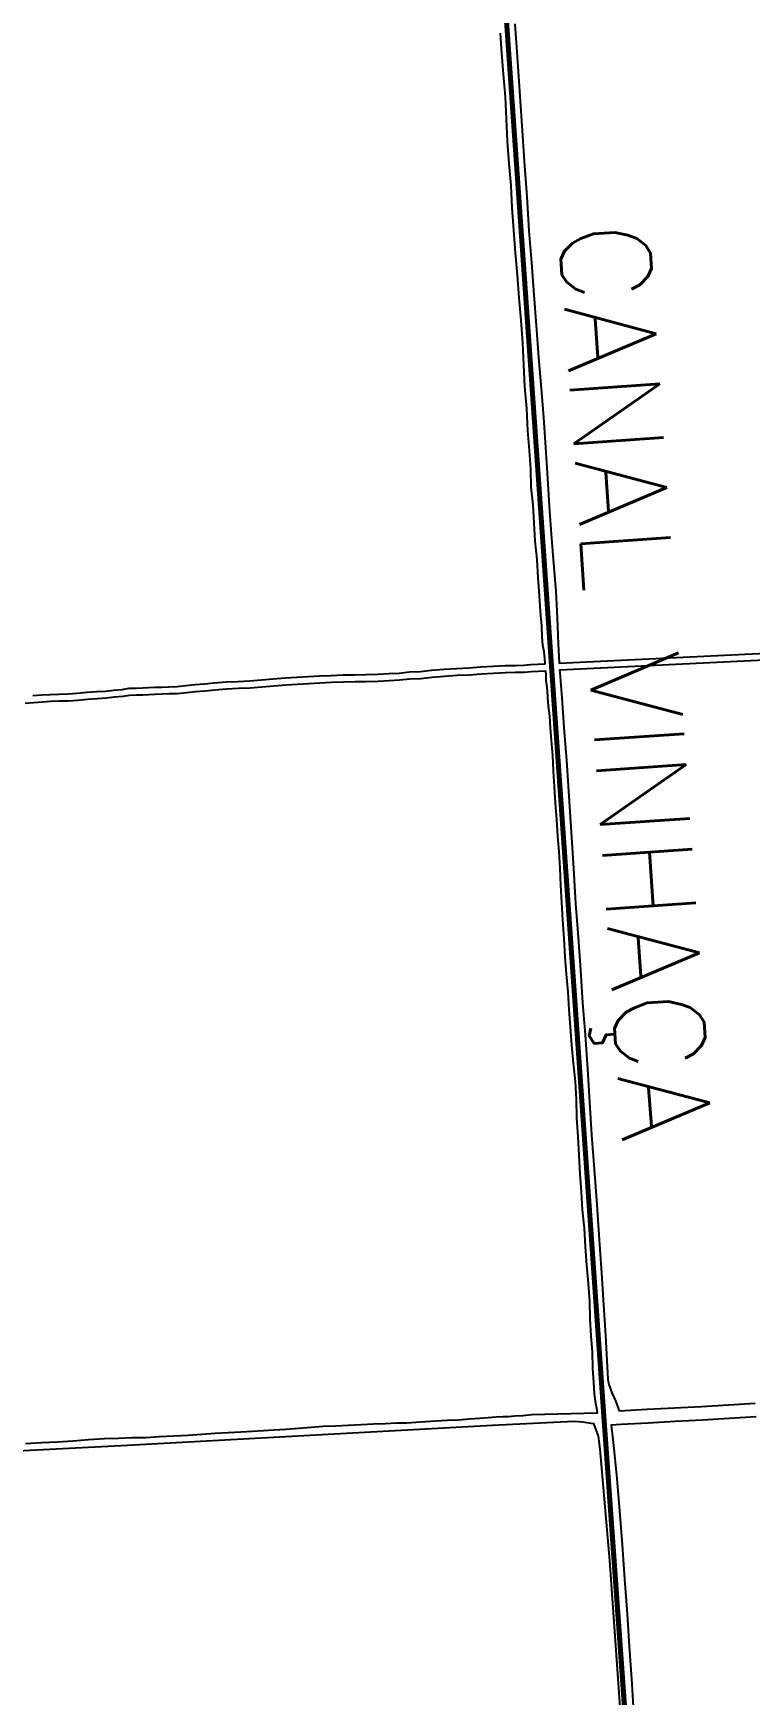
# Model space of a CAD drawing. Extents: x 737683 to 746083, y 7801653 to 7813533.
# Drawn here: x 739213 to 739627, y 7806727 to 7807688 of the extents above; entities that cross this region are included whole.
import ezdxf

# ---------------------------------------------------------------- set-up
doc = ezdxf.new("R2010")
doc.units = 0
doc.header["$MEASUREMENT"] = 0
for name, color, linetype in [('0114000479140', 5, 'Continuous'), ('0114000479141', 5, 'Continuous'), ('0114000479150', 5, 'Continuous'), ('0114000479152', 5, 'Continuous'), ('0114000479196', 5, 'Continuous'), ('0114000479197', 5, 'Continuous'), ('CANAL VINHAÇA', 7, 'Continuous')]:
    doc.layers.add(name, color=color, linetype=linetype)
doc.layers.add('TEXTO_DIVERSOS', color=7, linetype='Continuous', lineweight=5)
doc.styles.add('ROMANS', font='romans')

msp = doc.modelspace()

# ---------------------------------------------------------------- linework, layer by layer
at = {"layer": '0114000479140', "linetype": 'ByBlock'}
msp.add_lwpolyline([(739212.53, 7807304.8), (739217.79, 7807305.17), (739222.55, 7807305.44), (739227.4, 7807305.6), (739232.61, 7807305.75), (739238.1, 7807306.11), (739243.76, 7807306.7), (739249.38, 7807307.07), (739254.56, 7807307.33), (739259.26, 7807307.93), (739264.06, 7807308.3), (739268.09, 7807308.92), (739272.21, 7807309.09), (739275.87, 7807309.15), (739279.4, 7807309.32), (739282.98, 7807309.5), (739287.07, 7807309.66), (739291.07, 7807309.83), (739295.82, 7807309.99), (739300.9, 7807310.57), (739306.2, 7807311.06), (739311.75, 7807311.43), (739317.39, 7807312.01), (739324.16, 7807312.59), (739331.03, 7807312.94), (739337.81, 7807313.18), (739344.58, 7807313.75), (739351.41, 7807314.32), (739358.56, 7807314.89), (739365.09, 7807315.36), (739371.82, 7807315.71), (739378.22, 7807316.07), (739385.05, 7807316.42), (739391.9, 7807316.66), (739398.73, 7807316.79), (739405.13, 7807316.93), (739411.91, 7807317.06), (739418.26, 7807317.41), (739424.2, 7807317.77), (739430.2, 7807318.36), (739436.57, 7807318.6), (739442.94, 7807319.4), (739450.24, 7807319.97), (739457.51, 7807320.42), (739464.62, 7807320.77), (739471.44, 7807321.34), (739478.71, 7807321.69), (739485.55, 7807322.04), (739491.57, 7807322.18), (739496.32, 7807322.23), (739500.26, 7807322.61), (739508.77, 7807323.09), (739508.45, 7807326.27), (739508.08, 7807330.04), (739507.4, 7807333.81), (739507.05, 7807338.69), (739506.71, 7807345.01), (739505.99, 7807353.32), (739505.38, 7807362.63), (739504.68, 7807372.72), (739504.09, 7807383.36), (739502.98, 7807394.12), (739502.39, 7807404.65), (739501.69, 7807415.07), (739500.57, 7807425.16), (739500.39, 7807435.57), (739499.7, 7807446.32), (739498.71, 7807457.97), (739498.04, 7807470.6), (739496.95, 7807483.35), (739496.39, 7807495.98), (739495.72, 7807508.73), (739494.75, 7807521.81), (739493.67, 7807534.67), (739492.69, 7807547.86), (739491.61, 7807560.72), (739490.63, 7807573.8), (739489.65, 7807586.77), (739488.99, 7807599.63), (739487.9, 7807612.27), (739486.93, 7807625.24), (739486.26, 7807638.1), (739485.7, 7807650.95), (739484.62, 7807663.92), (739483.63, 7807676.12), (739482.95, 7807687.76)], dxfattribs=at)
at = {"layer": '0114000479141', "linetype": 'ByBlock'}
msp.add_lwpolyline([(739208.05, 7807300.43), (739212.82, 7807300.81), (739218.05, 7807301.18), (739222.73, 7807301.44), (739227.53, 7807301.6), (739232.8, 7807301.75), (739238.44, 7807302.12), (739244.1, 7807302.71), (739249.61, 7807303.08), (739254.91, 7807303.34), (739259.67, 7807303.95), (739264.52, 7807304.32), (739268.47, 7807304.93), (739272.32, 7807305.09), (739276, 7807305.15), (739279.6, 7807305.33), (739283.16, 7807305.5), (739287.24, 7807305.67), (739291.22, 7807305.83), (739296.11, 7807305.99), (739301.31, 7807306.59), (739306.51, 7807307.07), (739312.08, 7807307.44), (739317.77, 7807308.03), (739324.43, 7807308.6), (739331.2, 7807308.95), (739338.05, 7807309.19), (739344.92, 7807309.77), (739351.74, 7807310.34), (739358.86, 7807310.9), (739365.34, 7807311.37), (739372.03, 7807311.72), (739378.43, 7807312.08), (739385.23, 7807312.43), (739392.01, 7807312.66), (739398.81, 7807312.79), (739405.21, 7807312.93), (739412.05, 7807313.06), (739418.49, 7807313.42), (739424.52, 7807313.78), (739430.48, 7807314.36), (739436.9, 7807314.61), (739443.34, 7807315.41), (739450.52, 7807315.98), (739457.73, 7807316.43), (739464.88, 7807316.78), (739471.7, 7807317.35), (739478.91, 7807317.69), (739485.7, 7807318.04), (739491.63, 7807318.18), (739496.53, 7807318.23), (739500.56, 7807318.62), (739508.83, 7807319.08), (739509.16, 7807316.51), (739509.12, 7807313.52), (739509.5, 7807310.86), (739509.77, 7807307.64), (739510.14, 7807303.65), (739510.49, 7807298.55), (739511.25, 7807292.78), (739511.58, 7807286.02), (739512.21, 7807278.71), (739512.93, 7807270.17), (739513.23, 7807261.3), (739513.84, 7807251.99), (739514.55, 7807242.46), (739515.16, 7807233.04), (739515.87, 7807223.73), (739516.58, 7807214.41), (739517.19, 7807204.88), (739517.47, 7807195.13), (739518.18, 7807185.04), (739518.77, 7807174.85), (739519.47, 7807164.32), (739520.16, 7807153.68), (739520.76, 7807143.59), (739521.88, 7807133.39), (739522.47, 7807123.3), (739523.18, 7807113.1), (739523.87, 7807102.57), (739524.88, 7807092.15), (739526, 7807081.61), (739526.59, 7807071.19), (739526.87, 7807060.67), (739527.56, 7807049.7), (739528.15, 7807038.95), (739528.84, 7807028.08), (739529.43, 7807017.78), (739530.13, 7807007.36), (739531.24, 7806996.82), (739531.83, 7806986.07), (739532.53, 7806975.43), (739533.54, 7806964.89), (739534.24, 7806954.58), (739534.52, 7806944.39), (739535.12, 7806934.64), (739535.83, 7806925.1), (739536.12, 7806915.91), (739536.74, 7806907.59), (739537.07, 7806901.06), (739537.84, 7806895.73), (739538.52, 7806891.73), (739538.71, 7806889.81), (739501.02, 7806888.91), (739495.87, 7806888.33), (739491.05, 7806888.17), (739487.5, 7806887.78), (739484.46, 7806887.71), (739480.27, 7806887.54), (739475.82, 7806887.15), (739470.72, 7806886.78), (739464.7, 7806886.42), (739458.65, 7806885.84), (739452, 7806885.6), (739445.46, 7806885.24), (739439.47, 7806884.88), (739433.89, 7806884.51), (739428.74, 7806884.15), (739422.79, 7806884.12), (739416.32, 7806883.76), (739409.51, 7806883.41), (739402.29, 7806883.06), (739394.74, 7806882.72), (739387.52, 7806882.38), (739380.33, 7806882.14), (739373.45, 7806881.56), (739366.22, 7806881), (739358.68, 7806880.43), (739351.88, 7806879.97), (739345.92, 7806879.61), (739339.54, 7806879.26), (739332.71, 7806878.91), (739325.48, 7806878.45), (739317.92, 7806878.11), (739310.22, 7806877.55), (739302.28, 7806876.99), (739293.93, 7806876.55), (739285.51, 7806876.22), (739277.89, 7806875.67), (739269.97, 7806875.55), (739261.98, 7806875.22), (739253.88, 7806874.99), (739244.67, 7806874.45), (739235.86, 7806873.68), (739226.69, 7806873.14), (739217.46, 7806872.71), (739208.17, 7806872.17)], dxfattribs=at)
at = {"layer": '0114000479150', "linetype": 'ByBlock'}
msp.add_lwpolyline([(739955.66, 7807340.73), (739517.05, 7807319.48), (739517.13, 7807318), (739518.29, 7807303.49), (739519.58, 7807286.35), (739521.03, 7807267.26), (739522.39, 7807246.55), (739523.8, 7807225.71), (739525.14, 7807204.79), (739526.31, 7807184.47), (739527.75, 7807164.98), (739529.06, 7807145.89), (739530.38, 7807127.1), (739531.77, 7807108.52), (739533.12, 7807088.95), (739534.34, 7807069.57), (739535.43, 7807050.72), (739536.97, 7807030.87), (739538.51, 7807010.29), (739539.94, 7806990.11), (739541.2, 7806970.86), (739542.51, 7806952.44), (739543.56, 7806934.75), (739544.57, 7806916.58), (739544.89, 7806909.52), (739545.48, 7806906.53), (739547.27, 7806901.56), (739549.28, 7806897.05), (739551.56, 7806891.16), (739567.76, 7806892.11), (739583.53, 7806892.99), (739599.16, 7806893.8), (739614.69, 7806894.69), (739630.2, 7806895.74)], dxfattribs=at)
at = {"layer": '0114000479152', "linetype": 'ByBlock'}
msp.add_lwpolyline([(739491.23, 7807693.02), (739492.58, 7807673.99), (739493.84, 7807654.23), (739495.26, 7807634.11), (739496.63, 7807613.68), (739498.05, 7807593.02), (739499.19, 7807573.39), (739500.82, 7807554.83), (739502.18, 7807536.48), (739503.41, 7807518.69), (739504.9, 7807500.26), (739506.44, 7807482.28), (739507.77, 7807465.41), (739508.91, 7807448.16), (739510.05, 7807430.49), (739511.06, 7807414.27), (739512.1, 7807397.97), (739513.51, 7807381.17), (739514.78, 7807365.1), (739515.57, 7807349.68), (739516.23, 7807334.71), (739516.83, 7807323.48), (739955.37, 7807344.72)], dxfattribs=at)
at = {"layer": '0114000479196', "linetype": 'ByBlock'}
msp.add_lwpolyline([(739630.7, 7806887.76), (739615.19, 7806886.71), (739599.59, 7806885.81), (739583.96, 7806885.01), (739568.22, 7806884.12), (739552.68, 7806883.22), (739546.81, 7806882.83), (739548.33, 7806869.49), (739550.13, 7806852.18), (739551.7, 7806833.32), (739553.13, 7806813.81), (739554.62, 7806793.81), (739556.1, 7806773.92), (739557.31, 7806754.98), (739558.54, 7806736.25), (739559.73, 7806717.08)], dxfattribs=at)
at = {"layer": '0114000479197'}
msp.add_lwpolyline([(738818.77, 7806725.63), (738796.29, 7806794.1), (738789.79, 7806815.42), (738783.88, 7806833.28), (738782.97, 7806841.46), (738790.14, 7806844.77), (738821.69, 7806847.35), (738892.51, 7806851.32), (738993.37, 7806856.67), (739124.59, 7806863.96), (739267.22, 7806871.31), (739478.26, 7806882.98), (739525.52, 7806885.24), (739530.2, 7806884.79), (739536.68, 7806883.8), (739539.27, 7806876.51), (739540.32, 7806869.11), (739545.97, 7806804.61), (739561.48, 7806583.2)], dxfattribs=at)
at = {"layer": 'CANAL VINHAÇA', "linetype": 'ByBlock'}
msp.add_lwpolyline([(739391.12, 7809042.93), (739389.12, 7809042.78), (739419.15, 7808622.96), (739450.42, 7808189.62), (739480.93, 7807758.41), (739541.39, 7806890.83), (739572.39, 7806455.46), (739600.63, 7806027.56), (739602.63, 7806027.7), (739574.39, 7806455.6), (739543.39, 7806890.97), (739482.92, 7807758.55), (739452.41, 7808189.76), (739421.15, 7808623.11)], close=True, dxfattribs=at)
msp.add_lwpolyline([(739601.63, 7806027.63), (739573.39, 7806455.53), (739542.39, 7806890.9), (739481.92, 7807758.48), (739451.42, 7808189.69), (739420.15, 7808623.04), (739390.12, 7809042.86)], dxfattribs=at)

# ---------------------------------------------------------------- texts
at = {"layer": 'TEXTO_DIVERSOS', "style": 'ROMANS'}
msp.add_text('CANAL VINHAÇA', height=52, rotation=273.98808, dxfattribs=at).set_placement((739516.38, 7807576.95))

doc.saveas('drawing.dxf')
